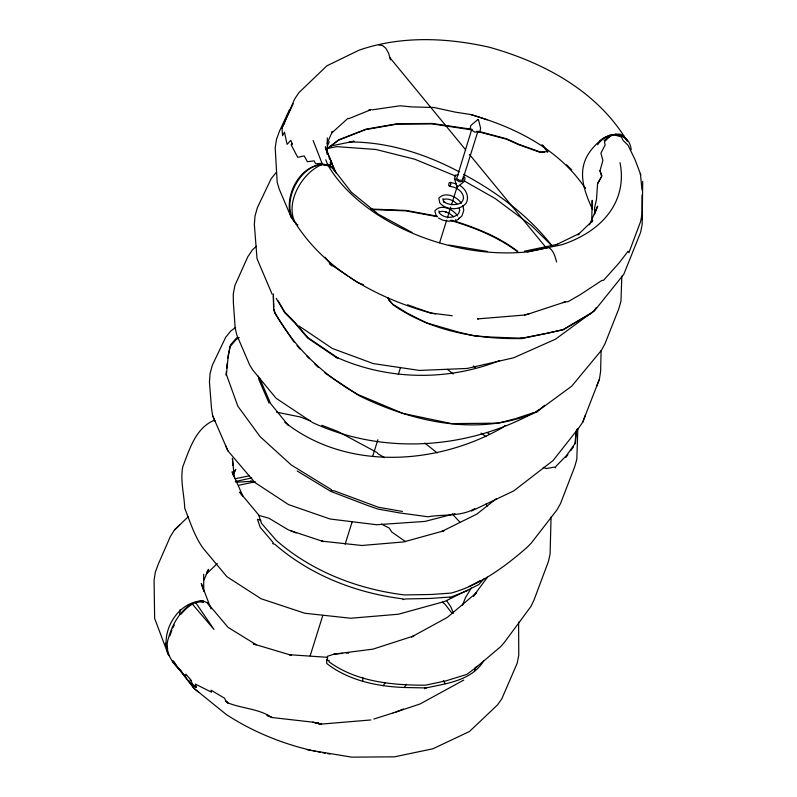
<?xml version="1.0" encoding="UTF-8"?>
<svg xmlns="http://www.w3.org/2000/svg" width="797" height="797" viewBox="0 0 797 797"><rect width="100%" height="100%" fill="white"/><g stroke="black" fill="none" stroke-linecap="round" stroke-linejoin="round"><path stroke-width="1.2" d="M179.235 668.822L179.654 669.799L178.438 668.195L185.591 676.613L185.791 674.132L190.383 679.373L193.183 685.619L196.301 687.263L195.295 684.035L211.504 692.194L211.006 690.142L224.605 698.272L225.72 700.971L228.042 702.924C242.178 708.653 259.045 708.643 271.767 717.499L312.832 722.162L321.669 724.065L370.954 719.95M594.542 214.602L594.632 207.698L596.545 199.011L597.561 183.699L601.924 175.758L599.972 170.767L602.881 160.476L600.918 153.163L605.152 144.875L604.405 141.876L609.645 136.466L609.287 135.311L603.05 138.399L599.633 141.199M642.073 219.055L642.063 194.956M591.723 221.984L592.191 200.326L592.4 207.758M621.839 276.18L620.973 301.166L618.791 308.808L604.993 343.756L601.446 350.262L571.738 386.166L536.431 412.089L544.72 405.235M641.695 215.907L640.589 221.576L628.883 252.769L628.096 251.204L619.309 262.691L603.648 280.245L601.904 280.444L580.196 294.681L567.942 301.764L565.561 301.784L529.298 313.729L524.595 315.034L477.443 318.92L478.479 318.87M577.855 428.447L576.809 459.431L574.627 466.932L560.55 503.515L557.023 509.821L531.111 543.275L526.976 547.449C504.531 567.006 480.212 584.978 451.142 593.068L431.496 594.482L404.438 594.941C357.674 589.142 312.055 571.608 276.29 540.426L261.546 523.4L258.766 515.41L268.848 518.17L288.474 529.945L323.363 541.581L321.689 541.133L361.828 545.487L403.571 541.95L444.088 530.762L441.528 531.579L476.785 514.135L496.123 498.862M601.107 350.77L600.619 371.442L599.424 379.143L596.574 386.505M551.066 517.034L550.089 554.045L548.416 561.526L534.02 600.002L530.922 606.457L504.491 642.243L500.675 646.666L475.58 667.896L466.833 674.392L446.25 680.768L425.518 685.191C392.343 685.251 356.578 681.953 328.992 661.809L329.201 660.633L327.587 660.524L327.447 656.3L334.053 654.128L372.986 649.137L413.922 635.906L411.551 636.952L447.237 617.466L476.616 592.629L473.557 596.166M175.489 664.469L172.68 660.833L176.496 665.415M424.622 688.797L424.652 688.12L426.325 687.861C447.077 683.358 471.724 680.658 483.859 660.663M576.121 431.177L574.966 443.859M576.669 429.344L575.364 443.132L566.378 455.665L555.987 466.285L555.379 467.859L554.473 467.062L546.254 468.556L543.205 467.381M225.989 375.178L226.348 371.591M226.707 368.005L227.185 363.233M463.177 176.496L465.03 177.701L464.462 181.248L456.98 187.385L454.629 178.747L455.197 175.191L458.315 174.882M456.751 187.235L457.239 187.365M471.824 129.134L456.681 178.538L459.48 180.371L462.639 180.052L462.977 177.91M477.961 119.47L478.419 119.769L477.961 119.47L470.738 125.577L470.18 129.124L474.813 132.153L480.013 131.635L480.571 128.088L478.449 119.59M519.365 338.546L521.577 338.566L521.666 338.018L519.365 338.546C475.191 339.203 429.384 330.347 392.682 304.554M474.713 670.815L475.341 667.228M227.663 358.451L229.915 346.805L236.121 339.602L239.21 337.539M332.449 168.376C330.177 164.242 324 166.663 321.898 163.375L315.682 163.754L314.068 160.845L307.393 161.721L304.185 155.893L297.729 157.338L291.513 145.532L292.19 143.849L290.865 140.322L287.089 144.337L284.459 132.153L282.566 135.689L281.969 128.187L294.631 99.087L298.915 92.621L326.929 65.782L359.178 50.131C401.011 35.686 446.629 37.559 489.418 47.272C542.02 61.957 593.904 89.324 624.19 136.337L626.97 140.372M329.171 158.464L329.45 157.487L331.831 163.355L330.197 162.429L331.084 164.899L327.567 164.312L327.936 165.368M267.364 714.481L267.015 715.656L272.514 717.529M310.172 655.782L322.815 615.423M345.131 544.212L352.204 521.656M372.657 456.382L377.868 439.765M398.321 374.48L400.552 367.367M439.605 242.736L446.679 220.191M447.416 217.81L450.763 207.13M451.5 204.799L457.458 185.771M462.639 180.052L477.811 131.615M169.92 635.827L171.913 630.078M594.672 213.895L597.67 206.134L589.531 224.764M471.465 511.036L513.786 490.872L553.068 460.556L578.612 428.148L582.677 422.271L585.397 415.247M582.677 422.271L599.424 379.143M332.508 132.382L332.399 131.465L331.801 132.96L347.92 118.335L348.697 118.703L371.123 109.617M462.37 605.471L465.508 597.571L471.336 588.017M281.969 128.187L282.835 126.075M203.813 580.296L208.585 569.357L206.821 572.166M327.089 143.37L332.399 131.465M284.26 122.818L293.166 103.789M289.55 109.518L279.528 131.077L276.539 139.206L275.194 147.704L277.187 182.374L279.249 189.168L291.224 217.362L294.651 222.243L296.534 223.459M327.328 145.981L329.31 141.727M233.73 473.687L235.753 469.393L233.939 472.541M458.913 217.94L458.195 219.404L456.033 220.52L455.416 219.733M172.81 627.956L174.304 625.027M326.591 659.239L326.72 663.463C348.389 680.499 377.34 686.526 404.458 687.492L406.271 684.264M449.697 186.398L450.783 184.525L450.395 182.393L449.06 182.941L448.631 185.422L449.697 186.398C456.043 186.837 463.157 191.17 463.565 198.055L462.549 201.093L460.028 203.404L461.124 202.856C455.575 205.616 448.771 205.008 443.55 201.78L445.055 202.558L443.192 200.585L442.943 198.682M188.441 516.506L174.493 529.965L170.359 536.511L158.234 564.276L155.355 572.037L154.08 580.146L154.648 618.452L168.137 654.237L169.482 656.061M597.561 183.699L601.237 177.352M591.583 222.323L592.789 220.48L578.233 234.537M383.138 685.739L385.19 682.75M596.246 307.572L593.456 311.597L590.736 313.62L563.1 329.838L521.577 338.566M565.84 457.488L567.912 454.599M570.672 450.743L573.442 446.888M473.528 596.066L487.435 577.237M594.333 310.979L623.822 274.238L640.639 232.286L642.153 224.525L642.711 181.357M276.22 172.461L271.199 178.628L257.341 207.738L255 216.087L254.353 224.565L257.032 258.746L272.175 294.312M524.595 315.034L529.298 313.729M236.679 337.759L230.472 344.971L228.211 356.618L226.418 374.54L237.825 406.171L260.111 436.656L291.343 465.05L331.422 489.647L331.223 490.474L334.341 490.852L378.445 507.271L402.425 511.445M181.208 614.039C186.618 607.384 194.03 601.297 202.946 600.918M284.678 123.087L283.981 124.332M475.58 667.896L477.184 666.262M206.164 574.258L217.262 563.529M174.493 529.965L179.654 524.984M577.955 234.906L579.529 233.431L555.529 245.087M256.375 246.233L252.4 249.919L247.827 256.764L234.896 285.485L233.262 293.993L233.362 302.392L235.205 328.394L236.968 335.457L249.72 365.086L252.709 369.947L276.141 398.311L312.643 422.599C382.311 454.948 466.056 449.478 533.113 413.135M458.504 219.075L461.971 215.897L463.386 211.693L463.764 210.149L462.908 205.586M597.64 144.755C606.188 131.326 629.251 130.479 631.174 149.706M538.463 410.017L535.245 412.149M483.879 578.891L478.788 584.599L444.736 601.446L398.44 614.218L350.73 618.243L304.862 613.262L261.047 598.736L226.896 576.689L203.404 548.575C194.627 536.74 190.214 521.925 184.735 508.317C184.227 494.479 180.102 480.561 182.762 466.753C189.487 449.448 195.534 428.049 214.293 420.258M505.208 425.478L502.289 427.73C436.577 465.179 346.456 470.997 284.788 422.271M327.109 148.67L338.695 139.834L365.823 129.214L397.374 123.714L432.133 123.475L471.196 129.204M326.989 149.049L338.576 140.202L365.703 129.592L397.255 124.103L432.004 123.864L472.213 129.941M235.603 327.418L230.702 331.084L225.671 337.3L212.361 365.156L210.059 373.524L209.452 382.022L211.464 407.974L212.56 415.446L227.922 450.873L254.92 482.544L288.584 504.621L330.097 519.016L376.642 524.735L425.05 521.407L454.957 513.657M298.985 325.993L332.299 348.458L373.375 363.611L419.411 370.426L467.261 368.443L513.667 357.783L555.469 339.193L593.566 311.248M292.19 143.849L291.124 144.636L291.513 145.532M604.226 140.431C608.749 136.885 614.158 133.219 620.235 134.255L624.19 136.337M590.846 313.281L563.21 329.5L547.37 333.295L521.676 338.237L488.581 336.962L473.996 335.826L458.235 332.05L426.634 322.915L407.665 313.43L392.791 304.225L387.691 298.188L388.518 297.978M474.753 508.635C460.925 516.825 443.281 514.095 427.999 516.775L399.486 512.899L377.908 509.064L367.895 505.587L330.885 491.44L297.201 471.007M463.734 680.1L419.909 704.03L393.12 712.936M469.164 586.482L480.113 580.624M274.925 313.46L273.66 309.356M611.299 135.36C602.901 136.835 596.425 143.619 591.235 149.906C576.141 168.984 583.414 189.686 592.639 209.671M499.599 360.573C447.396 381.404 386.585 380.239 335.378 356.747M536.799 411.919L535.056 412.697C477.931 436.796 412.667 422.021 359.068 395.671L324.897 372.986M562.861 302.621L565.561 301.784M642.013 190.084L640.419 173.846L634.94 159.44L628.046 145.243L623.015 140.342L621.501 137.004L615.892 135.321M395.85 712.08L403.441 709.021M322.307 164.421C302.232 172.092 283.772 203.972 295.956 223.927C326.292 271 378.246 298.397 430.928 313.111L452.238 315.722M467.849 590.467L449.618 597.601L449.827 597.043L430.191 598.447L405.404 598.955L403.043 599.603L403.123 598.906C356.369 593.098 310.75 575.544 274.985 544.371L272.634 543.584L273.291 542.727L260.24 527.345L257.471 519.345L260.828 520.272M176.994 666.342L194.279 688.608L226.029 714.311A167.28 101.598 17.4 0 0 307.184 749.379M516.386 418.355L534.07 412.537M373.803 719.053L392.951 712.996M611.648 135.301L609.366 135.689M195.275 602.771L198.214 601.964M515.201 418.744L498.364 423.147L451.65 423.625L402.953 413.414L357.973 394.525C323.462 375.427 294.332 347.522 275.095 312.982L273.829 308.877L273.391 293.963M249.162 475.879L234.936 478.758M251.772 477.941L235.294 481.527M370.924 109.687L368.523 110.175M524.486 251.185L557.661 244.251M291.224 217.362C282.845 195.235 302.103 160.366 327.796 164.989A156.272 96.955 15.8 0 0 527.514 251.872L562.005 244.699A156.371 97.015 15.8 0 0 620.006 162.628M239.19 485.174L254.92 481.886M527.534 251.912L548.665 247.498C553.726 250.547 555.14 256.694 556.585 261.974M330.068 146.16L354.107 141.228L349.196 141.986C387.79 141.746 425.468 153.911 459.271 171.873M327.208 148.571L336.772 146.638L375.985 149.487L414.898 159.27L455.595 176.027M615.364 134.275L609.346 135.311L609.894 136.377M443.441 199.37C448.342 197.975 453.403 200.525 456.91 203.853M439.735 211.763L442.494 211.285L446.081 211.892L445.204 211.603L449.677 213.636L453.493 216.714L453.055 216.216M372.478 109.797L400.104 105.792L411.78 106.908L434.056 107.505L455.316 112.128L471.356 114.619L487.116 119.789M321.321 724.035L316.867 723.128L321.669 724.065M426.405 687.941L404.458 687.492M464.462 181.248L459.261 181.766L454.629 178.747M334.053 654.128L342.6 653.361M235.902 482.235L251.882 481.318M453.553 220.879L447.964 221.177L442.654 220.102L438.48 218.039M202.966 601.406L199.081 601.586L203.514 602.353L203.235 601.874M544.471 152.187L540.127 152.376L518.907 144.775L506.444 139.186L476.805 131.296M294.78 221.895C279 201.551 303.796 156.381 330.287 165.836M346.267 653.042L348.737 653.112M370.735 209.023L406.241 210.448L437.583 216.266M371.781 209.531L406.091 210.886L437.423 216.714M327.497 657.316L289.431 654.706L291.194 655.214L253.316 643.916L256.295 644.793L228.042 627.349L207.22 602.731L202.916 600.848C178.06 601.217 159.789 631.513 168.137 654.237M411.91 232.415L378.585 214.373L351.347 192.187L332.578 168.028L327.856 164.999L323.393 164.351M326.78 164.81L327.856 164.999M378.864 45.001L382.55 45.519L385.868 48.328L388.587 53.22L390.53 59.865M198.483 601.615L199.17 601.715M544.969 246.921L548.635 247.469M449.03 245.068L487.425 251.463M307.234 749.748L351.636 757.15L394.495 756.821L432.881 748.791L469.453 731.516L497.507 704.927L501.881 698.65L517.163 663.293L518.767 655.214L518.598 622.178M450.395 182.393L456.741 184.017M435.57 313.879L430.898 313.032L417.06 308.16M615.473 134.275L620.823 135.271L625.346 138.329L627.299 141.248M276.489 412.129L300.13 416.931L310.392 420.876M250.517 481.089L255.15 482.036M317.276 723.178L320.494 723.895L321.161 723.417L321.181 724.104L312.832 722.162M327.667 164.81L327.328 164.312L332.04 167.35M324.289 164.341L324.827 164.471M478.09 131.236L506.573 138.788L519.026 144.387L540.256 151.978L547.858 151.649L542.757 145.243M471.425 114.818C515.34 127.341 559.394 149.378 585.297 188.401M451.63 220.211C474.992 227.384 498.414 236.47 517.891 251.463M450.325 220.271C473.707 227.444 497.149 236.43 516.795 251.204M407.606 304.763L416.014 307.781M363.402 284.688L357.624 282.566L349.594 277.147M321.789 425.259L337.739 431.396L377.29 452.646M290.566 530.633L296.185 533.034M174.673 662.307L172.521 661.361L179.654 669.799M381.494 524.087L389.205 528.052L391.745 531.997L405.603 541.671M295.956 223.927L297.929 224.943M226.986 702.356L228.042 702.924M463.595 174.324C497.159 192.316 528.72 215.788 552.162 246.004M464.173 180.909L495.286 198.592L531.27 225.451L552.331 246.143M377.629 453.533L384.503 457.667M225.72 700.971L227.145 701.848L227.354 702.854M196.301 687.263L192.037 684.244M347.592 275.802L329.53 263.618L331.871 265.849M487.306 432.612L489.298 434.046M480.999 433.06L485.981 436.636M338.456 358.361L307.811 337.51L294.83 322.287L284.868 312.195L278.203 300.917M337.36 358.202L307.642 338.018L294.661 322.775L284.698 312.683L276.22 298.327M473.308 365.962L475.261 367.487M447.416 369.34L453.234 373.972M424.761 443.022L437.234 452.945M459.63 185.332C465.697 188.809 469.812 196.72 466.066 203.305C459.63 210.836 446.081 210.328 439.785 202.896L438.838 198.174C445.065 191.19 456.731 196.48 461.184 203.006M442.285 602.064L445.095 604.355L451.939 613.162M198.951 692.414L194.249 688.568L176.416 665.644M566.547 164.82L571.768 169.95M306.865 356.05L309.505 358.68M314.775 363.92L318.302 367.417M452.307 514.025L459.919 522.145M181.716 671.532C171.594 663.034 163.624 650.681 168.795 637.062C172.57 623.762 180.172 611 192.007 603.439L192.426 603.957M192.316 604.016L213.985 629.421L195.713 602.642M388.727 299.891L391.895 303.617M297.052 345.599L299.971 349.066M259.503 515.918L239.618 492.118L243.045 496.441L232.096 471.744L233.631 476.207M324.947 257.252L331.881 265.65M389.594 57.324L465.508 149.647M469.463 154.459L546.164 247.747M288.514 425.648L270.582 403.541L259.423 377.788M207.22 602.731L209.561 605.64M541.9 144.725L547.728 152.048M172.61 660.743L175.549 664.519M194.119 688.399L188.849 680.548M486.021 503.993L487.465 506.015M443.301 680.738L445.393 683.696M332.578 168.028L336.005 172.919L325.455 148.063M584.221 186.548L585.566 188.461M640.19 173.955L640.778 174.822L640.419 173.846M275.613 314.486L294.123 342.132M446.858 600.978L450.843 606.906L453.573 613.222M457.538 215.887C453.144 209.133 441 203.315 434.833 210.926L436.089 215.519M190.383 679.373L190.991 680.538M212.56 415.446L215.31 421.752M225.521 445.354L227.922 450.873M269.067 403.123L258.876 379.621L258.407 376.184M321.898 163.375L322.167 164.013M334.69 170.707L325.375 146.817L326.909 152.357M325.764 159.798L327.726 164.83M167.609 648.768L165.407 643.139L167.579 648.728M313.121 140.461L322.307 164.023M203.365 589.939L201.292 583.424L211.026 608.858M599.972 170.767L601.625 176.257M459.251 208.166L459.67 210.388L458.654 213.417C453.842 218.996 443.79 218.408 439.187 212.869L438.938 210.936M234.268 477.254L232.415 458.285L232.973 465.358M327.248 154.21L327.218 153.462M273.261 295.687L273.59 306.875M641.964 216.196L642.013 218.318M362.794 677.36L362.804 681.046M327.278 137.901L327.358 154.439M203.663 574.268L203.743 591.334M179.773 614.178A157.716 95.799 17.4 0 1 180.202 609.516M330.028 754.002A167.28 101.598 17.4 0 1 327.617 753.613M325.196 753.195A167.28 101.598 17.4 0 1 322.775 752.757M320.364 752.298A167.28 101.598 17.4 0 1 317.953 751.81M315.542 751.312A167.28 101.598 17.4 0 1 313.141 750.784M310.75 750.236A167.28 101.598 17.4 0 1 308.369 749.668M317.664 723.278L315.363 723.018L318.969 723.596L315.363 723.018L318.152 723.417L317.664 723.278"/></g></svg>
